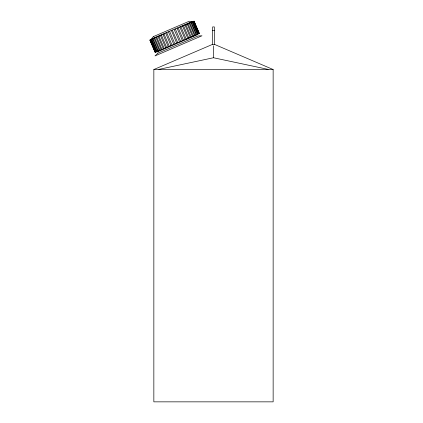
<?xml version="1.0" encoding="UTF-8"?>
<svg xmlns="http://www.w3.org/2000/svg" width="423" height="423" viewBox="0 0 423 423"><rect width="100%" height="100%" fill="white"/><g stroke="black" fill="none" stroke-linecap="round" stroke-linejoin="round"><path stroke-width="0.63" d="M157.763 36.716L149.858 40.106L155.104 52.346L166.551 47.445M159.825 35.833L158.065 36.59L163.315 48.83M161.3 35.199L160.433 35.574L165.679 47.815M162.094 34.86L161.401 35.162L166.646 47.402L168.936 46.419M163.685 34.178L162.992 34.475L168.238 46.72M164.531 33.819L164.024 34.036L169.274 46.276L171.458 45.34M166.213 33.094L165.71 33.311L170.955 45.552M167.096 32.719L166.789 32.851L172.034 45.092L174.086 44.214M168.84 31.974L168.534 32.1L173.779 44.346M169.745 31.582L174.889 43.87L176.761 43.067M171.516 30.826L176.661 43.109M172.431 30.435L177.776 42.633M174.202 29.673L179.553 41.872L177.676 42.675M175.106 29.282L175.413 29.155L180.658 41.396M176.851 28.537L177.158 28.404L182.403 40.65L180.357 41.528M177.734 28.161L178.236 27.944L183.482 40.185M179.415 27.437L179.918 27.22L185.168 39.466L182.979 40.402M180.261 27.077L180.954 26.781L186.199 39.022M181.853 26.395L182.546 26.094L187.791 38.34L185.507 39.318M182.646 26.057L183.513 25.681L188.764 37.922M184.121 25.422L185.877 24.666L191.127 36.912M186.183 24.539L194.088 21.15L199.333 33.391L187.891 38.297M156.801 52.071L197.964 34.427M153.845 69.525L212.642 44.33L214.345 44.33L273.142 69.525L273.142 401.85L153.845 401.85L153.845 69.525L273.142 69.525M158.815 69.393L213.493 57.75L268.171 69.393M212.642 30.329L214.345 30.329M193.972 21.198L199.217 33.443M193.824 21.261L199.074 33.507M193.48 21.409L198.725 33.655M193.189 21.536L198.435 33.777M192.618 21.779L197.864 34.02M192.19 21.964L197.435 34.205M191.402 22.303L196.653 34.543M190.847 22.541L196.092 34.781M189.858 22.964L195.103 35.204M189.176 23.254L194.427 35.495M188.008 23.757L193.253 35.997M187.215 24.095L192.46 36.336M184.994 25.047L190.239 37.293M158.953 36.209L164.198 48.449M156.732 37.161L161.977 49.401M155.939 37.499L161.184 49.74M154.77 38.001L160.016 50.242M154.088 38.292L159.334 50.533M153.1 38.715L158.345 50.961M152.539 38.958L157.79 51.199M151.757 39.291L157.002 51.537M151.328 39.476L156.573 51.717M150.757 39.72L156.002 51.966M150.466 39.847L155.712 52.087M150.117 39.995L155.368 52.235M149.975 40.058L155.22 52.299M214.345 44.33L214.345 26.924L212.642 26.924L212.642 44.33M213.493 45.816L213.493 57.75M153.348 36.621L151.228 39.069L192.391 21.425L189.16 21.272L153.348 36.621M157.996 53.097L154.998 55.921L201.993 35.781L197.885 36.003L157.996 53.097"/></g></svg>
